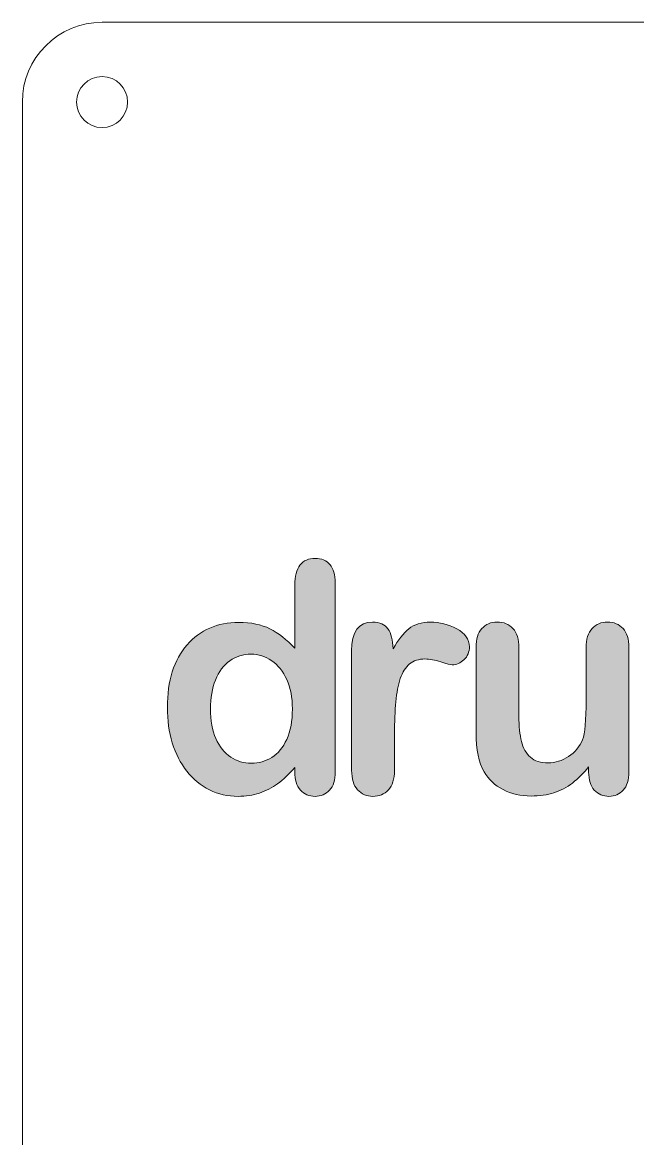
# Model space of a CAD drawing. Header units: millimetres. Extents: x 0 to 90, y 0 to 226.
# Drawn here: x 0 to 38.6, y 156.2 to 226.2 of the extents above; entities that cross this region are included whole.
import ezdxf

# ---------------------------------------------------------------- set-up
doc = ezdxf.new("R2010")
doc.units = ezdxf.units.MM
doc.layers.add('cut profiles', color=1, linetype='Continuous', lineweight=9, true_color=0xff0000)
doc.layers.add('raster engrave', color=7, linetype='Continuous', lineweight=5, true_color=0x000000)

# ---------------------------------------------------------------- blocks, each defined once
blk = doc.blocks.new('block 1')
at = {"layer": 'raster engrave'}
h = blk.add_hatch(color=256, dxfattribs=at)
edge = h.paths.add_edge_path()
edge.add_spline(control_points=[(18.344, 106.389), (18.751, 106.389), (19.063, 106.257), (19.279, 105.995)], knot_values=[0, 0, 0, 0, 1, 1, 1, 1], degree=3, periodic=0)
edge.add_spline(control_points=[(19.279, 105.995), (19.502, 105.739), (19.614, 105.358), (19.614, 104.853)], knot_values=[0, 0, 0, 0, 1, 1, 1, 1], degree=3, periodic=0)
edge.add_line((19.614, 104.853), (19.614, 93.001))
edge.add_spline(control_points=[(19.614, 93.001), (19.614, 92.489), (19.496, 92.105), (19.259, 91.849)], knot_values=[0, 0, 0, 0, 1, 1, 1, 1], degree=3, periodic=0)
edge.add_spline(control_points=[(19.259, 91.849), (19.023, 91.594), (18.718, 91.466), (18.344, 91.466)], knot_values=[0, 0, 0, 0, 1, 1, 1, 1], degree=3, periodic=0)
edge.add_spline(control_points=[(18.344, 91.466), (17.976, 91.466), (17.671, 91.597), (17.429, 91.859)], knot_values=[0, 0, 0, 0, 1, 1, 1, 1], degree=3, periodic=0)
edge.add_spline(control_points=[(17.429, 91.859), (17.192, 92.128), (17.074, 92.509), (17.074, 93.001)], knot_values=[0, 0, 0, 0, 1, 1, 1, 1], degree=3, periodic=0)
edge.add_line((17.074, 93.001), (17.074, 93.267))
edge.add_spline(control_points=[(17.074, 93.267), (16.713, 92.854), (16.356, 92.516), (16.001, 92.253)], knot_values=[0, 0, 0, 0, 1, 1, 1, 1], degree=3, periodic=0)
edge.add_spline(control_points=[(16.001, 92.253), (15.653, 91.997), (15.273, 91.804), (14.859, 91.672)], knot_values=[0, 0, 0, 0, 1, 1, 1, 1], degree=3, periodic=0)
edge.add_spline(control_points=[(14.859, 91.672), (14.452, 91.534), (14.006, 91.466), (13.521, 91.466)], knot_values=[0, 0, 0, 0, 1, 1, 1, 1], degree=3, periodic=0)
edge.add_spline(control_points=[(13.521, 91.466), (12.877, 91.466), (12.28, 91.6), (11.729, 91.869)], knot_values=[0, 0, 0, 0, 1, 1, 1, 1], degree=3, periodic=0)
edge.add_spline(control_points=[(11.729, 91.869), (11.184, 92.145), (10.712, 92.535), (10.311, 93.041)], knot_values=[0, 0, 0, 0, 1, 1, 1, 1], degree=3, periodic=0)
edge.add_spline(control_points=[(10.311, 93.041), (9.911, 93.546), (9.606, 94.14), (9.396, 94.822)], knot_values=[0, 0, 0, 0, 1, 1, 1, 1], degree=3, periodic=0)
edge.add_spline(control_points=[(9.396, 94.822), (9.193, 95.505), (9.091, 96.243), (9.091, 97.037)], knot_values=[0, 0, 0, 0, 1, 1, 1, 1], degree=3, periodic=0)
edge.add_spline(control_points=[(9.091, 97.037), (9.091, 98.717), (9.501, 100.026), (10.321, 100.965)], knot_values=[0, 0, 0, 0, 1, 1, 1, 1], degree=3, periodic=0)
edge.add_spline(control_points=[(10.321, 100.965), (11.142, 101.903), (12.221, 102.372), (13.56, 102.372)], knot_values=[0, 0, 0, 0, 1, 1, 1, 1], degree=3, periodic=0)
edge.add_spline(control_points=[(13.56, 102.372), (14.334, 102.372), (14.987, 102.238), (15.519, 101.969)], knot_values=[0, 0, 0, 0, 1, 1, 1, 1], degree=3, periodic=0)
edge.add_spline(control_points=[(15.519, 101.969), (16.05, 101.706), (16.569, 101.299), (17.074, 100.748)], knot_values=[0, 0, 0, 0, 1, 1, 1, 1], degree=3, periodic=0)
edge.add_line((17.074, 100.748), (17.074, 104.715))
edge.add_spline(control_points=[(17.074, 104.715), (17.074, 105.267), (17.182, 105.683), (17.399, 105.965)], knot_values=[0, 0, 0, 0, 1, 1, 1, 1], degree=3, periodic=0)
edge.add_spline(control_points=[(17.399, 105.965), (17.622, 106.248), (17.937, 106.389), (18.344, 106.389)], knot_values=[0, 0, 0, 0, 1, 1, 1, 1], degree=3, periodic=0)
edge = h.paths.add_edge_path()
edge.add_spline(control_points=[(16.926, 96.949), (16.926, 97.664), (16.808, 98.277), (16.572, 98.789)], knot_values=[0, 0, 0, 0, 1, 1, 1, 1], degree=3, periodic=0)
edge.add_spline(control_points=[(16.572, 98.789), (16.342, 99.308), (16.027, 99.702), (15.627, 99.971)], knot_values=[0, 0, 0, 0, 1, 1, 1, 1], degree=3, periodic=0)
edge.add_spline(control_points=[(15.627, 99.971), (15.233, 100.246), (14.8, 100.384), (14.328, 100.384)], knot_values=[0, 0, 0, 0, 1, 1, 1, 1], degree=3, periodic=0)
edge.add_spline(control_points=[(14.328, 100.384), (13.836, 100.384), (13.396, 100.243), (13.009, 99.961)], knot_values=[0, 0, 0, 0, 1, 1, 1, 1], degree=3, periodic=0)
edge.add_spline(control_points=[(13.009, 99.961), (12.621, 99.685), (12.32, 99.285), (12.103, 98.76)], knot_values=[0, 0, 0, 0, 1, 1, 1, 1], degree=3, periodic=0)
edge.add_spline(control_points=[(12.103, 98.76), (11.893, 98.241), (11.788, 97.638), (11.788, 96.949)], knot_values=[0, 0, 0, 0, 1, 1, 1, 1], degree=3, periodic=0)
edge.add_spline(control_points=[(11.788, 96.949), (11.788, 96.22), (11.9, 95.6), (12.123, 95.088)], knot_values=[0, 0, 0, 0, 1, 1, 1, 1], degree=3, periodic=0)
edge.add_spline(control_points=[(12.123, 95.088), (12.352, 94.576), (12.664, 94.189), (13.058, 93.927)], knot_values=[0, 0, 0, 0, 1, 1, 1, 1], degree=3, periodic=0)
edge.add_spline(control_points=[(13.058, 93.927), (13.452, 93.671), (13.881, 93.543), (14.347, 93.543)], knot_values=[0, 0, 0, 0, 1, 1, 1, 1], degree=3, periodic=0)
edge.add_spline(control_points=[(14.347, 93.543), (14.82, 93.543), (15.25, 93.664), (15.637, 93.907)], knot_values=[0, 0, 0, 0, 1, 1, 1, 1], degree=3, periodic=0)
edge.add_spline(control_points=[(15.637, 93.907), (16.031, 94.156), (16.342, 94.534), (16.572, 95.039)], knot_values=[0, 0, 0, 0, 1, 1, 1, 1], degree=3, periodic=0)
edge.add_spline(control_points=[(16.572, 95.039), (16.808, 95.551), (16.926, 96.187), (16.926, 96.949)], knot_values=[0, 0, 0, 0, 1, 1, 1, 1], degree=3, periodic=0)
h = blk.add_hatch(color=256, dxfattribs=at)
edge = h.paths.add_edge_path()
edge.add_spline(control_points=[(25.579, 102.392), (26.144, 102.392), (26.692, 102.251), (27.223, 101.969)], knot_values=[0, 0, 0, 0, 1, 1, 1, 1], degree=3, periodic=0)
edge.add_spline(control_points=[(27.223, 101.969), (27.755, 101.687), (28.02, 101.313), (28.02, 100.847)], knot_values=[0, 0, 0, 0, 1, 1, 1, 1], degree=3, periodic=0)
edge.add_spline(control_points=[(28.02, 100.847), (28.02, 100.519), (27.906, 100.246), (27.676, 100.03)], knot_values=[0, 0, 0, 0, 1, 1, 1, 1], degree=3, periodic=0)
edge.add_spline(control_points=[(27.676, 100.03), (27.453, 99.82), (27.21, 99.715), (26.947, 99.715)], knot_values=[0, 0, 0, 0, 1, 1, 1, 1], degree=3, periodic=0)
edge.add_spline(control_points=[(26.947, 99.715), (26.849, 99.715), (26.609, 99.774), (26.229, 99.892)], knot_values=[0, 0, 0, 0, 1, 1, 1, 1], degree=3, periodic=0)
edge.add_spline(control_points=[(26.229, 99.892), (25.855, 100.017), (25.523, 100.079), (25.235, 100.079)], knot_values=[0, 0, 0, 0, 1, 1, 1, 1], degree=3, periodic=0)
edge.add_spline(control_points=[(25.235, 100.079), (24.841, 100.079), (24.519, 99.974), (24.27, 99.764)], knot_values=[0, 0, 0, 0, 1, 1, 1, 1], degree=3, periodic=0)
edge.add_spline(control_points=[(24.27, 99.764), (24.021, 99.56), (23.827, 99.255), (23.689, 98.848)], knot_values=[0, 0, 0, 0, 1, 1, 1, 1], degree=3, periodic=0)
edge.add_spline(control_points=[(23.689, 98.848), (23.551, 98.442), (23.456, 97.956), (23.404, 97.392)], knot_values=[0, 0, 0, 0, 1, 1, 1, 1], degree=3, periodic=0)
edge.add_spline(control_points=[(23.404, 97.392), (23.351, 96.834), (23.325, 96.151), (23.325, 95.344)], knot_values=[0, 0, 0, 0, 1, 1, 1, 1], degree=3, periodic=0)
edge.add_line((23.325, 95.344), (23.325, 93.1))
edge.add_spline(control_points=[(23.325, 93.1), (23.325, 92.555), (23.197, 92.145), (22.941, 91.869)], knot_values=[0, 0, 0, 0, 1, 1, 1, 1], degree=3, periodic=0)
edge.add_spline(control_points=[(22.941, 91.869), (22.685, 91.6), (22.36, 91.466), (21.967, 91.466)], knot_values=[0, 0, 0, 0, 1, 1, 1, 1], degree=3, periodic=0)
edge.add_spline(control_points=[(21.967, 91.466), (21.579, 91.466), (21.261, 91.603), (21.012, 91.879)], knot_values=[0, 0, 0, 0, 1, 1, 1, 1], degree=3, periodic=0)
edge.add_spline(control_points=[(21.012, 91.879), (20.762, 92.155), (20.638, 92.562), (20.638, 93.1)], knot_values=[0, 0, 0, 0, 1, 1, 1, 1], degree=3, periodic=0)
edge.add_line((20.638, 93.1), (20.638, 100.581))
edge.add_spline(control_points=[(20.638, 100.581), (20.638, 101.788), (21.074, 102.392), (21.947, 102.392)], knot_values=[0, 0, 0, 0, 1, 1, 1, 1], degree=3, periodic=0)
edge.add_spline(control_points=[(21.947, 102.392), (22.393, 102.392), (22.715, 102.251), (22.912, 101.969)], knot_values=[0, 0, 0, 0, 1, 1, 1, 1], degree=3, periodic=0)
edge.add_spline(control_points=[(22.912, 101.969), (23.108, 101.687), (23.217, 101.27), (23.236, 100.719)], knot_values=[0, 0, 0, 0, 1, 1, 1, 1], degree=3, periodic=0)
edge.add_spline(control_points=[(23.236, 100.719), (23.558, 101.27), (23.886, 101.687), (24.221, 101.969)], knot_values=[0, 0, 0, 0, 1, 1, 1, 1], degree=3, periodic=0)
edge.add_spline(control_points=[(24.221, 101.969), (24.562, 102.251), (25.015, 102.392), (25.579, 102.392)], knot_values=[0, 0, 0, 0, 1, 1, 1, 1], degree=3, periodic=0)
h = blk.add_hatch(color=256, dxfattribs=at)
edge = h.paths.add_edge_path()
edge.add_spline(control_points=[(35.492, 93.326), (35.17, 92.919), (34.832, 92.578), (34.478, 92.302)], knot_values=[0, 0, 0, 0, 1, 1, 1, 1], degree=3, periodic=0)
edge.add_spline(control_points=[(34.478, 92.302), (34.124, 92.027), (33.736, 91.823), (33.316, 91.692)], knot_values=[0, 0, 0, 0, 1, 1, 1, 1], degree=3, periodic=0)
edge.add_spline(control_points=[(33.316, 91.692), (32.896, 91.554), (32.417, 91.485), (31.879, 91.485)], knot_values=[0, 0, 0, 0, 1, 1, 1, 1], degree=3, periodic=0)
edge.add_spline(control_points=[(31.879, 91.485), (31.229, 91.485), (30.645, 91.62), (30.127, 91.889)], knot_values=[0, 0, 0, 0, 1, 1, 1, 1], degree=3, periodic=0)
edge.add_spline(control_points=[(30.127, 91.889), (29.615, 92.158), (29.218, 92.529), (28.936, 93.001)], knot_values=[0, 0, 0, 0, 1, 1, 1, 1], degree=3, periodic=0)
edge.add_spline(control_points=[(28.936, 93.001), (28.601, 93.572), (28.434, 94.392), (28.434, 95.462)], knot_values=[0, 0, 0, 0, 1, 1, 1, 1], degree=3, periodic=0)
edge.add_line((28.434, 95.462), (28.434, 100.788))
edge.add_spline(control_points=[(28.434, 100.788), (28.434, 101.326), (28.555, 101.726), (28.798, 101.989)], knot_values=[0, 0, 0, 0, 1, 1, 1, 1], degree=3, periodic=0)
edge.add_spline(control_points=[(28.798, 101.989), (29.041, 102.258), (29.362, 102.392), (29.763, 102.392)], knot_values=[0, 0, 0, 0, 1, 1, 1, 1], degree=3, periodic=0)
edge.add_spline(control_points=[(29.763, 102.392), (30.17, 102.392), (30.498, 102.258), (30.747, 101.989)], knot_values=[0, 0, 0, 0, 1, 1, 1, 1], degree=3, periodic=0)
edge.add_spline(control_points=[(30.747, 101.989), (30.997, 101.719), (31.121, 101.319), (31.121, 100.788)], knot_values=[0, 0, 0, 0, 1, 1, 1, 1], degree=3, periodic=0)
edge.add_line((31.121, 100.788), (31.121, 96.486))
edge.add_spline(control_points=[(31.121, 96.486), (31.121, 95.862), (31.174, 95.337), (31.279, 94.911)], knot_values=[0, 0, 0, 0, 1, 1, 1, 1], degree=3, periodic=0)
edge.add_spline(control_points=[(31.279, 94.911), (31.384, 94.491), (31.571, 94.159), (31.84, 93.917)], knot_values=[0, 0, 0, 0, 1, 1, 1, 1], degree=3, periodic=0)
edge.add_spline(control_points=[(31.84, 93.917), (32.115, 93.68), (32.486, 93.562), (32.952, 93.562)], knot_values=[0, 0, 0, 0, 1, 1, 1, 1], degree=3, periodic=0)
edge.add_spline(control_points=[(32.952, 93.562), (33.405, 93.562), (33.832, 93.697), (34.232, 93.966)], knot_values=[0, 0, 0, 0, 1, 1, 1, 1], degree=3, periodic=0)
edge.add_spline(control_points=[(34.232, 93.966), (34.632, 94.235), (34.924, 94.586), (35.108, 95.019)], knot_values=[0, 0, 0, 0, 1, 1, 1, 1], degree=3, periodic=0)
edge.add_spline(control_points=[(35.108, 95.019), (35.259, 95.4), (35.334, 96.233), (35.334, 97.519)], knot_values=[0, 0, 0, 0, 1, 1, 1, 1], degree=3, periodic=0)
edge.add_line((35.334, 97.519), (35.334, 100.788))
edge.add_spline(control_points=[(35.334, 100.788), (35.334, 101.319), (35.459, 101.719), (35.708, 101.989)], knot_values=[0, 0, 0, 0, 1, 1, 1, 1], degree=3, periodic=0)
edge.add_spline(control_points=[(35.708, 101.989), (35.958, 102.258), (36.283, 102.392), (36.683, 102.392)], knot_values=[0, 0, 0, 0, 1, 1, 1, 1], degree=3, periodic=0)
edge.add_spline(control_points=[(36.683, 102.392), (37.083, 102.392), (37.405, 102.258), (37.648, 101.989)], knot_values=[0, 0, 0, 0, 1, 1, 1, 1], degree=3, periodic=0)
edge.add_spline(control_points=[(37.648, 101.989), (37.89, 101.726), (38.012, 101.326), (38.012, 100.788)], knot_values=[0, 0, 0, 0, 1, 1, 1, 1], degree=3, periodic=0)
edge.add_line((38.012, 100.788), (38.012, 93.001))
edge.add_spline(control_points=[(38.012, 93.001), (38.012, 92.489), (37.894, 92.105), (37.657, 91.849)], knot_values=[0, 0, 0, 0, 1, 1, 1, 1], degree=3, periodic=0)
edge.add_spline(control_points=[(37.657, 91.849), (37.428, 91.594), (37.129, 91.466), (36.762, 91.466)], knot_values=[0, 0, 0, 0, 1, 1, 1, 1], degree=3, periodic=0)
edge.add_spline(control_points=[(36.762, 91.466), (36.394, 91.466), (36.089, 91.597), (35.846, 91.859)], knot_values=[0, 0, 0, 0, 1, 1, 1, 1], degree=3, periodic=0)
edge.add_spline(control_points=[(35.846, 91.859), (35.61, 92.128), (35.492, 92.502), (35.492, 92.982)], knot_values=[0, 0, 0, 0, 1, 1, 1, 1], degree=3, periodic=0)
edge.add_line((35.492, 92.982), (35.492, 93.326))
at = {"layer": 'cut profiles'}
for p, q in [((5, 140), (85, 140)), ((0, 30), (0, 135))]:
    blk.add_line(p, q, dxfattribs=at)
blk.add_circle((5, 135), 1.6, dxfattribs=at)
blk.add_arc((5, 135), 5, 90, 180, dxfattribs=at)
at = {"layer": 'raster engrave', "color": 7, "true_color": 0xffffff}
for points in [[(17.074, 100.748), (17.074, 104.715)], [(19.614, 104.853), (19.614, 93.001)], [(20.638, 93.1), (20.638, 100.581)], [(28.434, 95.462), (28.434, 100.788)], [(31.121, 100.788), (31.121, 96.486)], [(35.334, 97.519), (35.334, 100.788)], [(38.012, 100.788), (38.012, 93.001)], [(23.325, 95.344), (23.325, 93.1)], [(17.074, 93.001), (17.074, 93.267)], [(35.492, 92.982), (35.492, 93.326)]]:
    blk.add_lwpolyline(points, dxfattribs=at)
for points in [[(17.074, 104.715), (17.074, 105.267), (17.182, 105.683), (17.399, 105.965)], [(17.399, 105.965), (17.622, 106.248), (17.937, 106.389), (18.344, 106.389)], [(18.344, 106.389), (18.751, 106.389), (19.063, 106.257), (19.279, 105.995)], [(19.279, 105.995), (19.502, 105.739), (19.614, 105.358), (19.614, 104.853)], [(10.321, 100.965), (11.142, 101.903), (12.221, 102.372), (13.56, 102.372)], [(13.56, 102.372), (14.334, 102.372), (14.987, 102.238), (15.519, 101.969)], [(20.638, 100.581), (20.638, 101.788), (21.074, 102.392), (21.947, 102.392)], [(21.947, 102.392), (22.393, 102.392), (22.715, 102.251), (22.912, 101.969)], [(24.221, 101.969), (24.562, 102.251), (25.015, 102.392), (25.579, 102.392)], [(25.579, 102.392), (26.144, 102.392), (26.692, 102.251), (27.223, 101.969)], [(28.798, 101.989), (29.041, 102.258), (29.362, 102.392), (29.763, 102.392)], [(29.763, 102.392), (30.17, 102.392), (30.498, 102.258), (30.747, 101.989)], [(35.708, 101.989), (35.958, 102.258), (36.283, 102.392), (36.683, 102.392)], [(36.683, 102.392), (37.083, 102.392), (37.405, 102.258), (37.648, 101.989)], [(15.519, 101.969), (16.05, 101.706), (16.569, 101.299), (17.074, 100.748)], [(22.912, 101.969), (23.108, 101.687), (23.217, 101.27), (23.236, 100.719)], [(23.236, 100.719), (23.558, 101.27), (23.886, 101.687), (24.221, 101.969)], [(27.223, 101.969), (27.755, 101.687), (28.02, 101.313), (28.02, 100.847)], [(28.434, 100.788), (28.434, 101.326), (28.555, 101.726), (28.798, 101.989)], [(30.747, 101.989), (30.997, 101.719), (31.121, 101.319), (31.121, 100.788)], [(35.334, 100.788), (35.334, 101.319), (35.459, 101.719), (35.708, 101.989)], [(37.648, 101.989), (37.89, 101.726), (38.012, 101.326), (38.012, 100.788)], [(9.091, 97.037), (9.091, 98.717), (9.501, 100.026), (10.321, 100.965)], [(28.02, 100.847), (28.02, 100.519), (27.906, 100.246), (27.676, 100.03)], [(14.328, 100.384), (13.836, 100.384), (13.396, 100.243), (13.009, 99.961)], [(15.627, 99.971), (15.233, 100.246), (14.8, 100.384), (14.328, 100.384)], [(13.009, 99.961), (12.621, 99.685), (12.32, 99.285), (12.103, 98.76)], [(16.572, 98.789), (16.342, 99.308), (16.027, 99.702), (15.627, 99.971)], [(24.27, 99.764), (24.021, 99.56), (23.827, 99.255), (23.689, 98.848)], [(25.235, 100.079), (24.841, 100.079), (24.519, 99.974), (24.27, 99.764)], [(26.229, 99.892), (25.855, 100.017), (25.523, 100.079), (25.235, 100.079)], [(26.947, 99.715), (26.849, 99.715), (26.609, 99.774), (26.229, 99.892)], [(27.676, 100.03), (27.453, 99.82), (27.21, 99.715), (26.947, 99.715)], [(12.103, 98.76), (11.893, 98.241), (11.788, 97.638), (11.788, 96.949)], [(16.926, 96.949), (16.926, 97.664), (16.808, 98.277), (16.572, 98.789)], [(23.689, 98.848), (23.551, 98.442), (23.456, 97.956), (23.404, 97.392)], [(23.404, 97.392), (23.351, 96.834), (23.325, 96.151), (23.325, 95.344)], [(35.108, 95.019), (35.259, 95.4), (35.334, 96.233), (35.334, 97.519)], [(9.396, 94.822), (9.193, 95.505), (9.091, 96.243), (9.091, 97.037)], [(11.788, 96.949), (11.788, 96.22), (11.9, 95.6), (12.123, 95.088)], [(16.572, 95.039), (16.808, 95.551), (16.926, 96.187), (16.926, 96.949)], [(31.121, 96.486), (31.121, 95.862), (31.174, 95.337), (31.279, 94.911)], [(28.936, 93.001), (28.601, 93.572), (28.434, 94.392), (28.434, 95.462)], [(10.311, 93.041), (9.911, 93.546), (9.606, 94.14), (9.396, 94.822)], [(12.123, 95.088), (12.352, 94.576), (12.664, 94.189), (13.058, 93.927)], [(15.637, 93.907), (16.031, 94.156), (16.342, 94.534), (16.572, 95.039)], [(31.279, 94.911), (31.384, 94.491), (31.571, 94.159), (31.84, 93.917)], [(34.232, 93.966), (34.632, 94.235), (34.924, 94.586), (35.108, 95.019)], [(13.058, 93.927), (13.452, 93.671), (13.881, 93.543), (14.347, 93.543)], [(14.347, 93.543), (14.82, 93.543), (15.25, 93.664), (15.637, 93.907)], [(31.84, 93.917), (32.115, 93.68), (32.486, 93.562), (32.952, 93.562)], [(32.952, 93.562), (33.405, 93.562), (33.832, 93.697), (34.232, 93.966)], [(17.074, 93.267), (16.713, 92.854), (16.356, 92.516), (16.001, 92.253)], [(35.492, 93.326), (35.17, 92.919), (34.832, 92.578), (34.478, 92.302)], [(11.729, 91.869), (11.184, 92.145), (10.712, 92.535), (10.311, 93.041)], [(17.429, 91.859), (17.192, 92.128), (17.074, 92.509), (17.074, 93.001)], [(19.614, 93.001), (19.614, 92.489), (19.496, 92.105), (19.259, 91.849)], [(21.012, 91.879), (20.762, 92.155), (20.638, 92.562), (20.638, 93.1)], [(23.325, 93.1), (23.325, 92.555), (23.197, 92.145), (22.941, 91.869)], [(30.127, 91.889), (29.615, 92.158), (29.218, 92.529), (28.936, 93.001)], [(35.846, 91.859), (35.61, 92.128), (35.492, 92.502), (35.492, 92.982)], [(38.012, 93.001), (38.012, 92.489), (37.894, 92.105), (37.657, 91.849)], [(13.521, 91.466), (12.877, 91.466), (12.28, 91.6), (11.729, 91.869)], [(16.001, 92.253), (15.653, 91.997), (15.273, 91.804), (14.859, 91.672)], [(18.344, 91.466), (17.976, 91.466), (17.671, 91.597), (17.429, 91.859)], [(19.259, 91.849), (19.023, 91.594), (18.718, 91.466), (18.344, 91.466)], [(21.967, 91.466), (21.579, 91.466), (21.261, 91.603), (21.012, 91.879)], [(22.941, 91.869), (22.685, 91.6), (22.36, 91.466), (21.967, 91.466)], [(31.879, 91.485), (31.229, 91.485), (30.645, 91.62), (30.127, 91.889)], [(34.478, 92.302), (34.124, 92.027), (33.736, 91.823), (33.316, 91.692)], [(36.762, 91.466), (36.394, 91.466), (36.089, 91.597), (35.846, 91.859)], [(37.657, 91.849), (37.428, 91.594), (37.129, 91.466), (36.762, 91.466)], [(14.859, 91.672), (14.452, 91.534), (14.006, 91.466), (13.521, 91.466)], [(33.316, 91.692), (32.896, 91.554), (32.417, 91.485), (31.879, 91.485)]]:
    blk.add_open_spline(points, degree=3, dxfattribs=at)

msp = doc.modelspace()

# ---------------------------------------------------------------- block references
at = {"layer": 'raster engrave'}
msp.add_blockref('block 1', (0, 86.176), dxfattribs=at)

doc.saveas('drawing.dxf')
